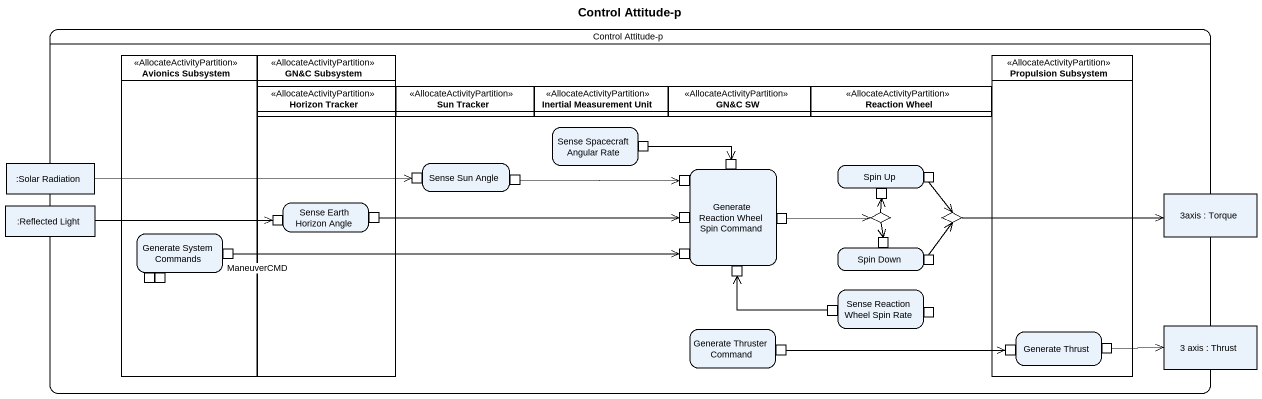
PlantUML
@startuml
title Control Attitude-p
hide empty description
state "Control Attitude-p" as Control_Attitude_p {
  state "Avionics Subsystem" as Avionics_Subsystem <<AllocateActivityPartition>> {
    state "Generate System Commands" as Generate_System_Commands {
      state pin13 <<outputPin>>
      state pin14 <<outputPin>>
      state ManeuverCMD <<outputPin>>
    }
  }
  state "GN&C Subsystem" as GN_C_Subsystem <<AllocateActivityPartition>> {
    state "Horizon Tracker" as Horizon_Tracker <<AllocateActivityPartition>>
    state "Sense Earth Horizon Angle" as Sense_Earth_Horizon_Angle {
      state pin8 <<inputPin>>
      state pin9 <<outputPin>>
    }
  }
  state "Propulsion Subsystem" as Propulsion_Subsystem <<AllocateActivityPartition>> {
    state "Generate Thrust" as Generate_Thrust {
      state pin21 <<inputPin>>
      state pin22 <<outputPin>>
    }
  }
  state "Sun Tracker" as Sun_Tracker <<AllocateActivityPartition>>
  state "Inertial Measurement Unit" as Inertial_Measurement_Unit <<AllocateActivityPartition>>
  state "GN&C SW" as GN_C_SW <<AllocateActivityPartition>>
  state "Reaction Wheel" as Reaction_Wheel <<AllocateActivityPartition>>
  state "Sense Spacecraft Angular Rate" as Sense_Spacecraft_Angular {
    state pin1 <<outputPin>>
  }
  state ":Solar Radiation" as Solar_Radiation <<object>>
  state "Sense Sun Angle" as Sense_Sun_Angle {
    state pin3 <<inputPin>>
    state pin4 <<outputPin>>
  }
  state "Generate Reaction Wheel Spin Command" as Generate_Reaction_Wheel {
    state pin2 <<inputPin>>
    state pin5 <<inputPin>>
    state pin10 <<inputPin>>
    state pin11 <<outputPin>>
    state pin15 <<inputPin>>
    state pin16 <<inputPin>>
  }
  state "Spin Up" as Spin_Up {
    state pin6 <<inputPin>>
    state pin7 <<outputPin>>
  }
  state "3axis : Torque" as o3axis <<object>>
  state ":Reflected Light" as Reflected_Light <<object>>
  state choice1 <<choice>>
  state choice2 <<choice>>
  state "Spin Down" as Spin_Down {
    state pin12 <<inputPin>>
    state pin17 <<outputPin>>
  }
  state "Sense Reaction Wheel Spin Rate" as Sense_Reaction_Wheel_Spin {
    state pin18 <<outputPin>>
    state pin19 <<inputPin>>
  }
  state "Generate Thruster Command" as Generate_Thruster_Command {
    state pin20 <<outputPin>>
  }
  state "3 axis : Thrust" as o3_axis <<object>>
}
pin1 -right-> pin2
Solar_Radiation -right-> pin3
pin4 -right-> pin5
pin7 --> choice2
Reflected_Light -right-> pin8
pin9 -right-> pin10
pin11 -right-> choice1
choice1 -up-> pin6
choice1 --> pin12
choice2 -right-> o3axis
ManeuverCMD -right-> pin15
pin17 -up-> choice2
pin18 -left-> pin16
pin20 -right-> pin21
pin22 -right-> o3_axis
@enduml
